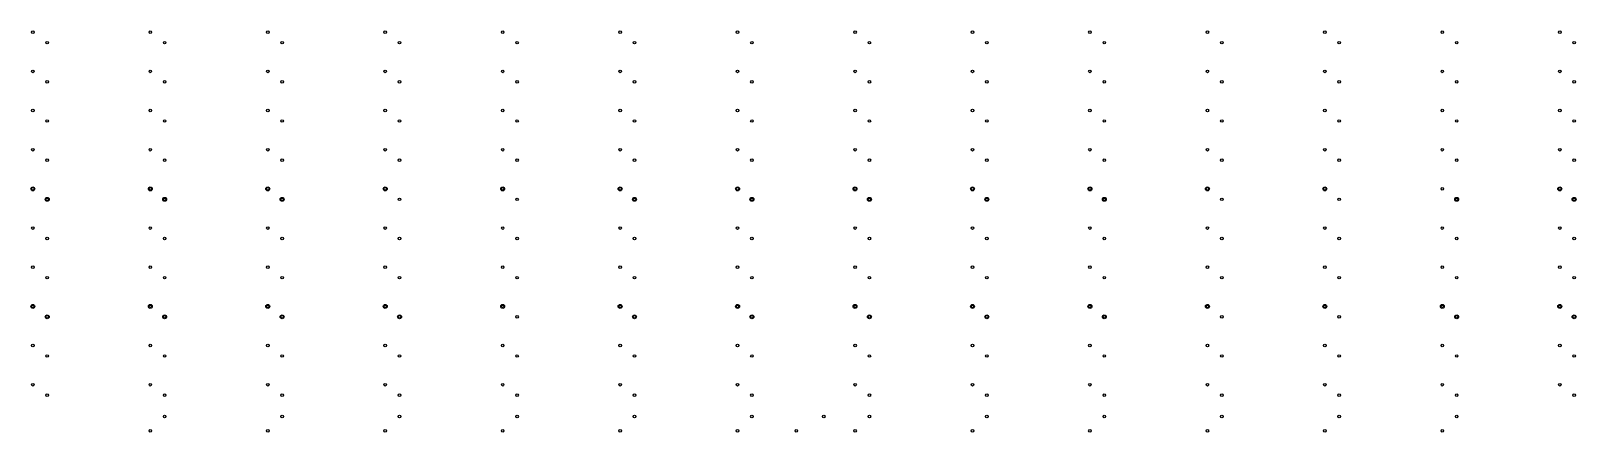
# Model space of a CAD drawing. Header units: millimetres. Extents: x -20848 to 128068, y -3359 to 40000.
# Drawn here: x 68868 to 128068, y 16088 to 31452 of the extents above; entities that cross this region are included whole.
import ezdxf

# ---------------------------------------------------------------- set-up
doc = ezdxf.new("R2010")
doc.units = ezdxf.units.MM
doc.header["$LTSCALE"] = 0.5
for name, color, linetype in [('NA_BYPASS', 4, 'Continuous'), ('NA_TEILSTRECKEN', 30, 'Continuous'), ('NA_VERZWEIGUNGEN', 3, 'Continuous')]:
    doc.layers.add(name, color=color, linetype=linetype)

msp = doc.modelspace()

# ---------------------------------------------------------------- linework, layer by layer
at = {"layer": 'NA_BYPASS', "transparency": 33554687}
for centre in [(69493, 31002), (73993, 31002), (78493, 31002), (82993, 31002), (87493, 31002), (91993, 31002), (96493, 31002), (100993, 31002), (105493, 31002), (109993, 31002), (114493, 31002), (118993, 31002), (123493, 31002), (127993, 31002)]:
    msp.add_circle(centre, 50, dxfattribs=at)
at = {"layer": 'NA_TEILSTRECKEN', "transparency": 33554687}
for centre in [(68943, 25402), (73443, 25402), (77943, 25402), (82443, 25402), (86943, 25402), (91443, 25402), (95943, 25402), (100443, 25402), (104943, 25402), (109443, 25402), (113943, 25402), (118443, 25402), (127443, 25402), (69493, 25002), (73993, 25002), (78493, 25002), (91993, 25002), (96493, 25002), (100993, 25002), (105493, 25002), (109993, 25002), (123493, 25002), (127993, 25002), (68943, 20902), (73443, 20902), (77943, 20902), (82443, 20902), (86943, 20902), (91443, 20902), (95943, 20902), (100443, 20902), (104943, 20902), (109443, 20902), (113943, 20902), (118443, 20902), (122943, 20902), (127443, 20902), (69493, 20502), (73993, 20502), (78493, 20502), (82993, 20502), (91993, 20502), (96493, 20502), (100993, 20502), (105493, 20502), (109993, 20502), (123493, 20502), (127993, 20502)]:
    msp.add_circle(centre, 75, dxfattribs=at)
at = {"layer": 'NA_VERZWEIGUNGEN', "transparency": 33554687}
for centre in [(68943, 31402), (73443, 31402), (77943, 31402), (82443, 31402), (86943, 31402), (91443, 31402), (95943, 31402), (100443, 31402), (104943, 31402), (109443, 31402), (113943, 31402), (118443, 31402), (122943, 31402), (127443, 31402), (68943, 29902), (73443, 29902), (77943, 29902), (82443, 29902), (86943, 29902), (91443, 29902), (95943, 29902), (100443, 29902), (104943, 29902), (109443, 29902), (113943, 29902), (118443, 29902), (122943, 29902), (127443, 29902), (69493, 29502), (73993, 29502), (78493, 29502), (82993, 29502), (87493, 29502), (91993, 29502), (96493, 29502), (100993, 29502), (105493, 29502), (109993, 29502), (114493, 29502), (118993, 29502), (123493, 29502), (127993, 29502), (68943, 28402), (73443, 28402), (77943, 28402), (82443, 28402), (86943, 28402), (91443, 28402), (95943, 28402), (100443, 28402), (104943, 28402), (109443, 28402), (113943, 28402), (118443, 28402), (122943, 28402), (127443, 28402), (69493, 28002), (73993, 28002), (78493, 28002), (82993, 28002), (87493, 28002), (91993, 28002), (96493, 28002), (100993, 28002), (105493, 28002), (109993, 28002), (114493, 28002), (118993, 28002), (123493, 28002), (127993, 28002), (68943, 26902), (73443, 26902), (77943, 26902), (82443, 26902), (86943, 26902), (91443, 26902), (95943, 26902), (100443, 26902), (104943, 26902), (109443, 26902), (113943, 26902), (118443, 26902), (122943, 26902), (127443, 26902), (69493, 26502), (73993, 26502), (78493, 26502), (82993, 26502), (87493, 26502), (91993, 26502), (96493, 26502), (100993, 26502), (105493, 26502), (109993, 26502), (114493, 26502), (118993, 26502), (123493, 26502), (127993, 26502), (68943, 25402), (69493, 25002), (73443, 25402), (73993, 25002), (77943, 25402), (78493, 25002), (82443, 25402), (82993, 25002), (86943, 25402), (87493, 25002), (91443, 25402), (91993, 25002), (95943, 25402), (96493, 25002), (100443, 25402), (100993, 25002), (104943, 25402), (105493, 25002), (109443, 25402), (109993, 25002), (113943, 25402), (114493, 25002), (118443, 25402), (118993, 25002), (122943, 25402), (123493, 25002), (127443, 25402), (127993, 25002), (68943, 23902), (73443, 23902), (77943, 23902), (82443, 23902), (86943, 23902), (91443, 23902), (95943, 23902), (100443, 23902), (104943, 23902), (109443, 23902), (113943, 23902), (118443, 23902), (122943, 23902), (127443, 23902), (69493, 23502), (73993, 23502), (78493, 23502), (82993, 23502), (87493, 23502), (91993, 23502), (96493, 23502), (100993, 23502), (105493, 23502), (109993, 23502), (114493, 23502), (118993, 23502), (123493, 23502), (127993, 23502), (68943, 22402), (69493, 22002), (73443, 22402), (73993, 22002), (77943, 22402), (78493, 22002), (82443, 22402), (82993, 22002), (86943, 22402), (87493, 22002), (91443, 22402), (91993, 22002), (95943, 22402), (96493, 22002), (100443, 22402), (100993, 22002), (104943, 22402), (105493, 22002), (109443, 22402), (109993, 22002), (113943, 22402), (114493, 22002), (118443, 22402), (118993, 22002), (122943, 22402), (123493, 22002), (127443, 22402), (127993, 22002), (68943, 20902), (73443, 20902), (77943, 20902), (82443, 20902), (86943, 20902), (91443, 20902), (95943, 20902), (100443, 20902), (104943, 20902), (109443, 20902), (113943, 20902), (118443, 20902), (122943, 20902), (127443, 20902), (69493, 20502), (73993, 20502), (78493, 20502), (82993, 20502), (87493, 20502), (91993, 20502), (96493, 20502), (100993, 20502), (105493, 20502), (109993, 20502), (114493, 20502), (118993, 20502), (123493, 20502), (127993, 20502), (68943, 19402), (69493, 19002), (73443, 19402), (73993, 19002), (77943, 19402), (78493, 19002), (82443, 19402), (82993, 19002), (86943, 19402), (87493, 19002), (91443, 19402), (91993, 19002), (95943, 19402), (96493, 19002), (100443, 19402), (100993, 19002), (104943, 19402), (105493, 19002), (109443, 19402), (109993, 19002), (113943, 19402), (114493, 19002), (118443, 19402), (118993, 19002), (122943, 19402), (123493, 19002), (127443, 19402), (127993, 19002), (68943, 17902), (73443, 17902), (77943, 17902), (82443, 17902), (86943, 17902), (91443, 17902), (95943, 17902), (100443, 17902), (104943, 17902), (109443, 17902), (113943, 17902), (118443, 17902), (122943, 17902), (127443, 17902), (69493, 17502), (73993, 17502), (78493, 17502), (82993, 17502), (87493, 17502), (91993, 17502), (96493, 17502), (100993, 17502), (105493, 17502), (109993, 17502), (114493, 17502), (118993, 17502), (123493, 17502), (127993, 17502), (73993, 16688), (78493, 16688), (82993, 16688), (87493, 16688), (91993, 16688), (96493, 16688), (99243, 16688), (100993, 16688), (105493, 16688), (109993, 16688), (114493, 16688), (118993, 16688), (123493, 16688), (73443, 16138), (77943, 16138), (82443, 16138), (86943, 16138), (91443, 16138), (95943, 16138), (98193, 16138), (100443, 16138), (104943, 16138), (109443, 16138), (113943, 16138), (118443, 16138), (122943, 16138)]:
    msp.add_circle(centre, 50, dxfattribs=at)

doc.saveas('drawing.dxf')
